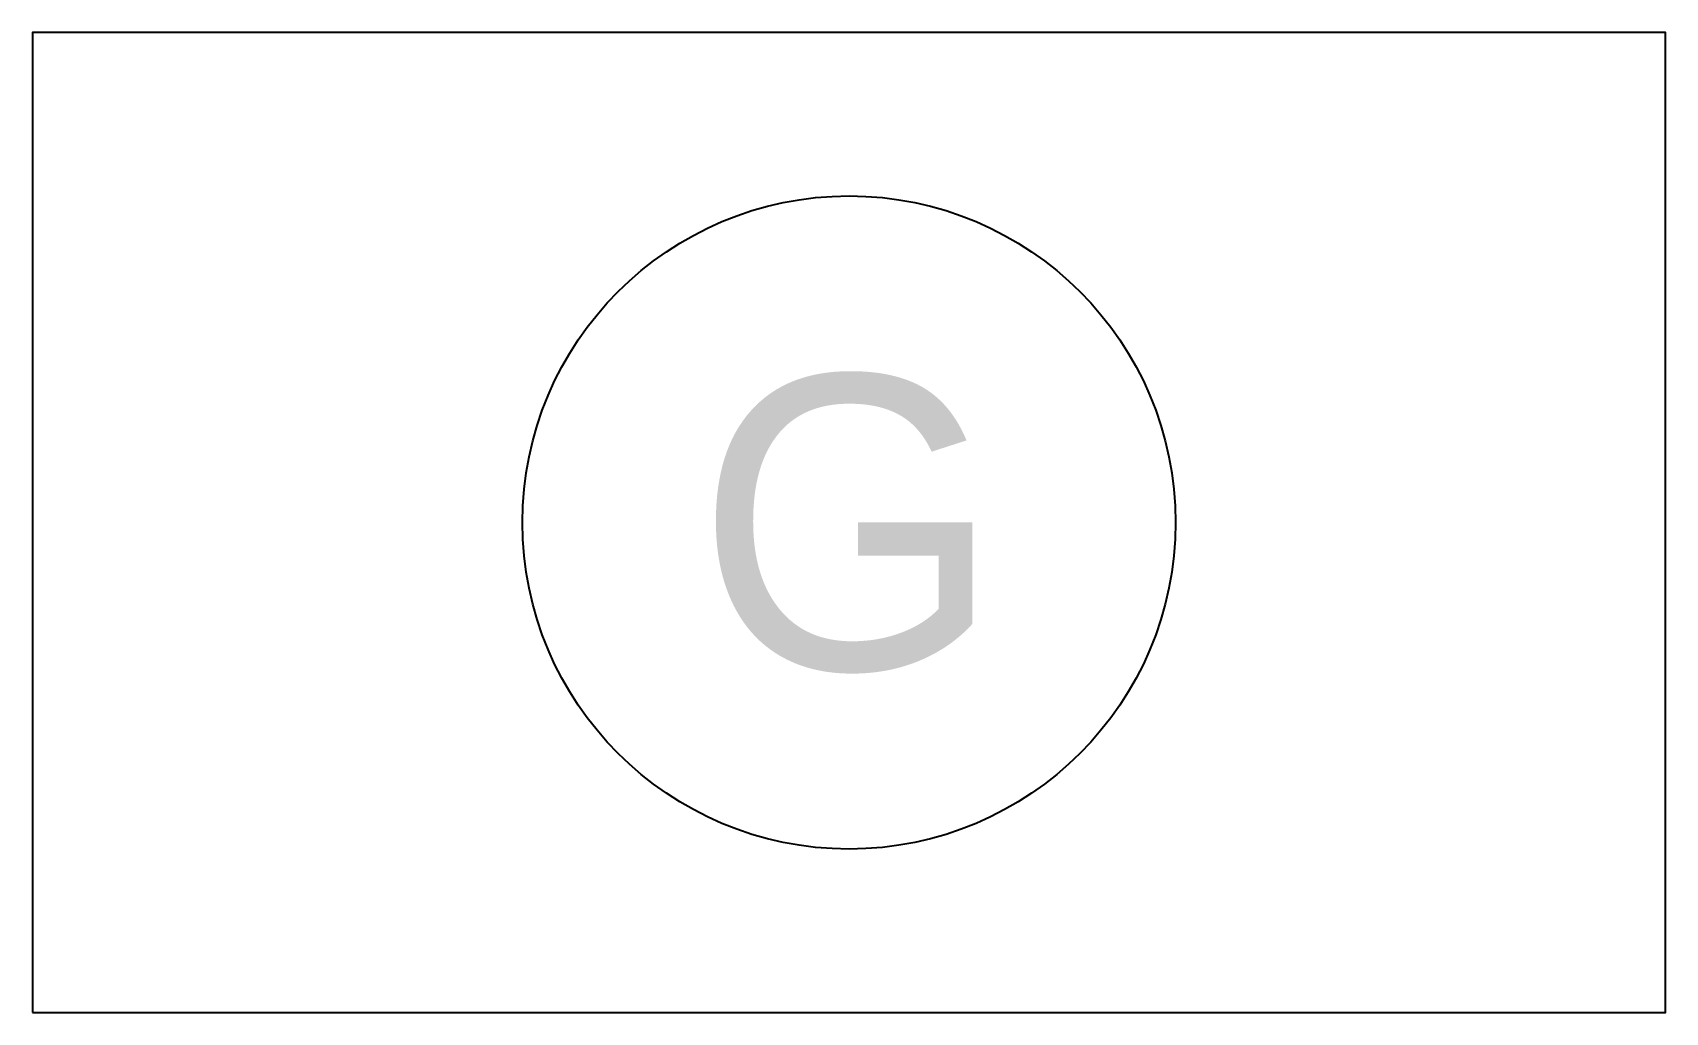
# Model space of a CAD drawing. Header units: metres. Extents: x -0.25 to 0.25, y -0.15 to 0.15.
import ezdxf
from ezdxf.enums import TextEntityAlignment as Align

# ---------------------------------------------------------------- set-up
doc = ezdxf.new("R2010")
doc.units = ezdxf.units.M

msp = doc.modelspace()

# ---------------------------------------------------------------- linework, layer by layer
msp.add_lwpolyline([(-0.25, -0.15), (0.25, -0.15), (0.25, 0.15), (-0.25, 0.15)], close=True)
msp.add_circle((0, 0), 0.1)

# ---------------------------------------------------------------- texts
msp.add_text('G', height=0.09).set_placement((0, 0), align=Align.MIDDLE_CENTER)

doc.saveas('drawing.dxf')
